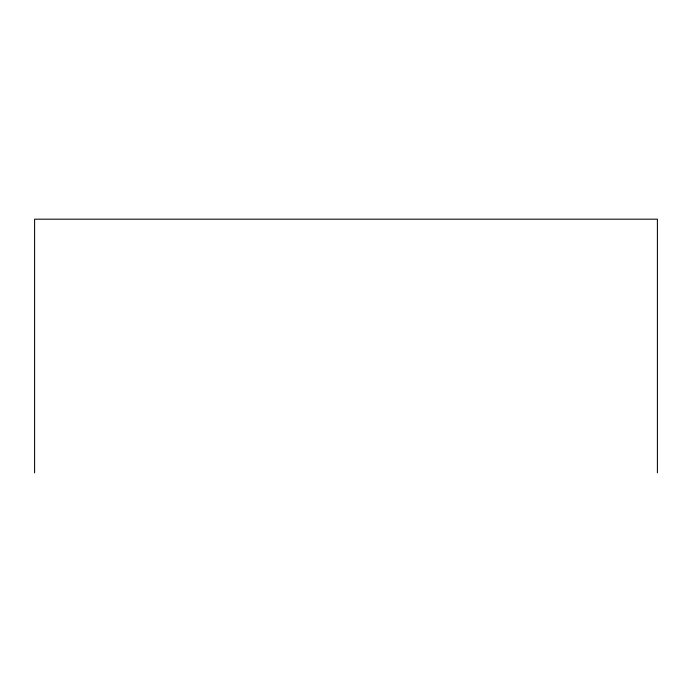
<?xml version="1.0" encoding="UTF-8"?>
<svg xmlns="http://www.w3.org/2000/svg" width="692" height="692" viewBox="0 0 692 692"><rect width="100%" height="100%" fill="white"/><g stroke="black" fill="none" stroke-linecap="round" stroke-linejoin="round"><path stroke-width="1.04" d="M657.4 472.818L657.4 219.182L34.6 219.182L34.6 472.818"/></g></svg>
